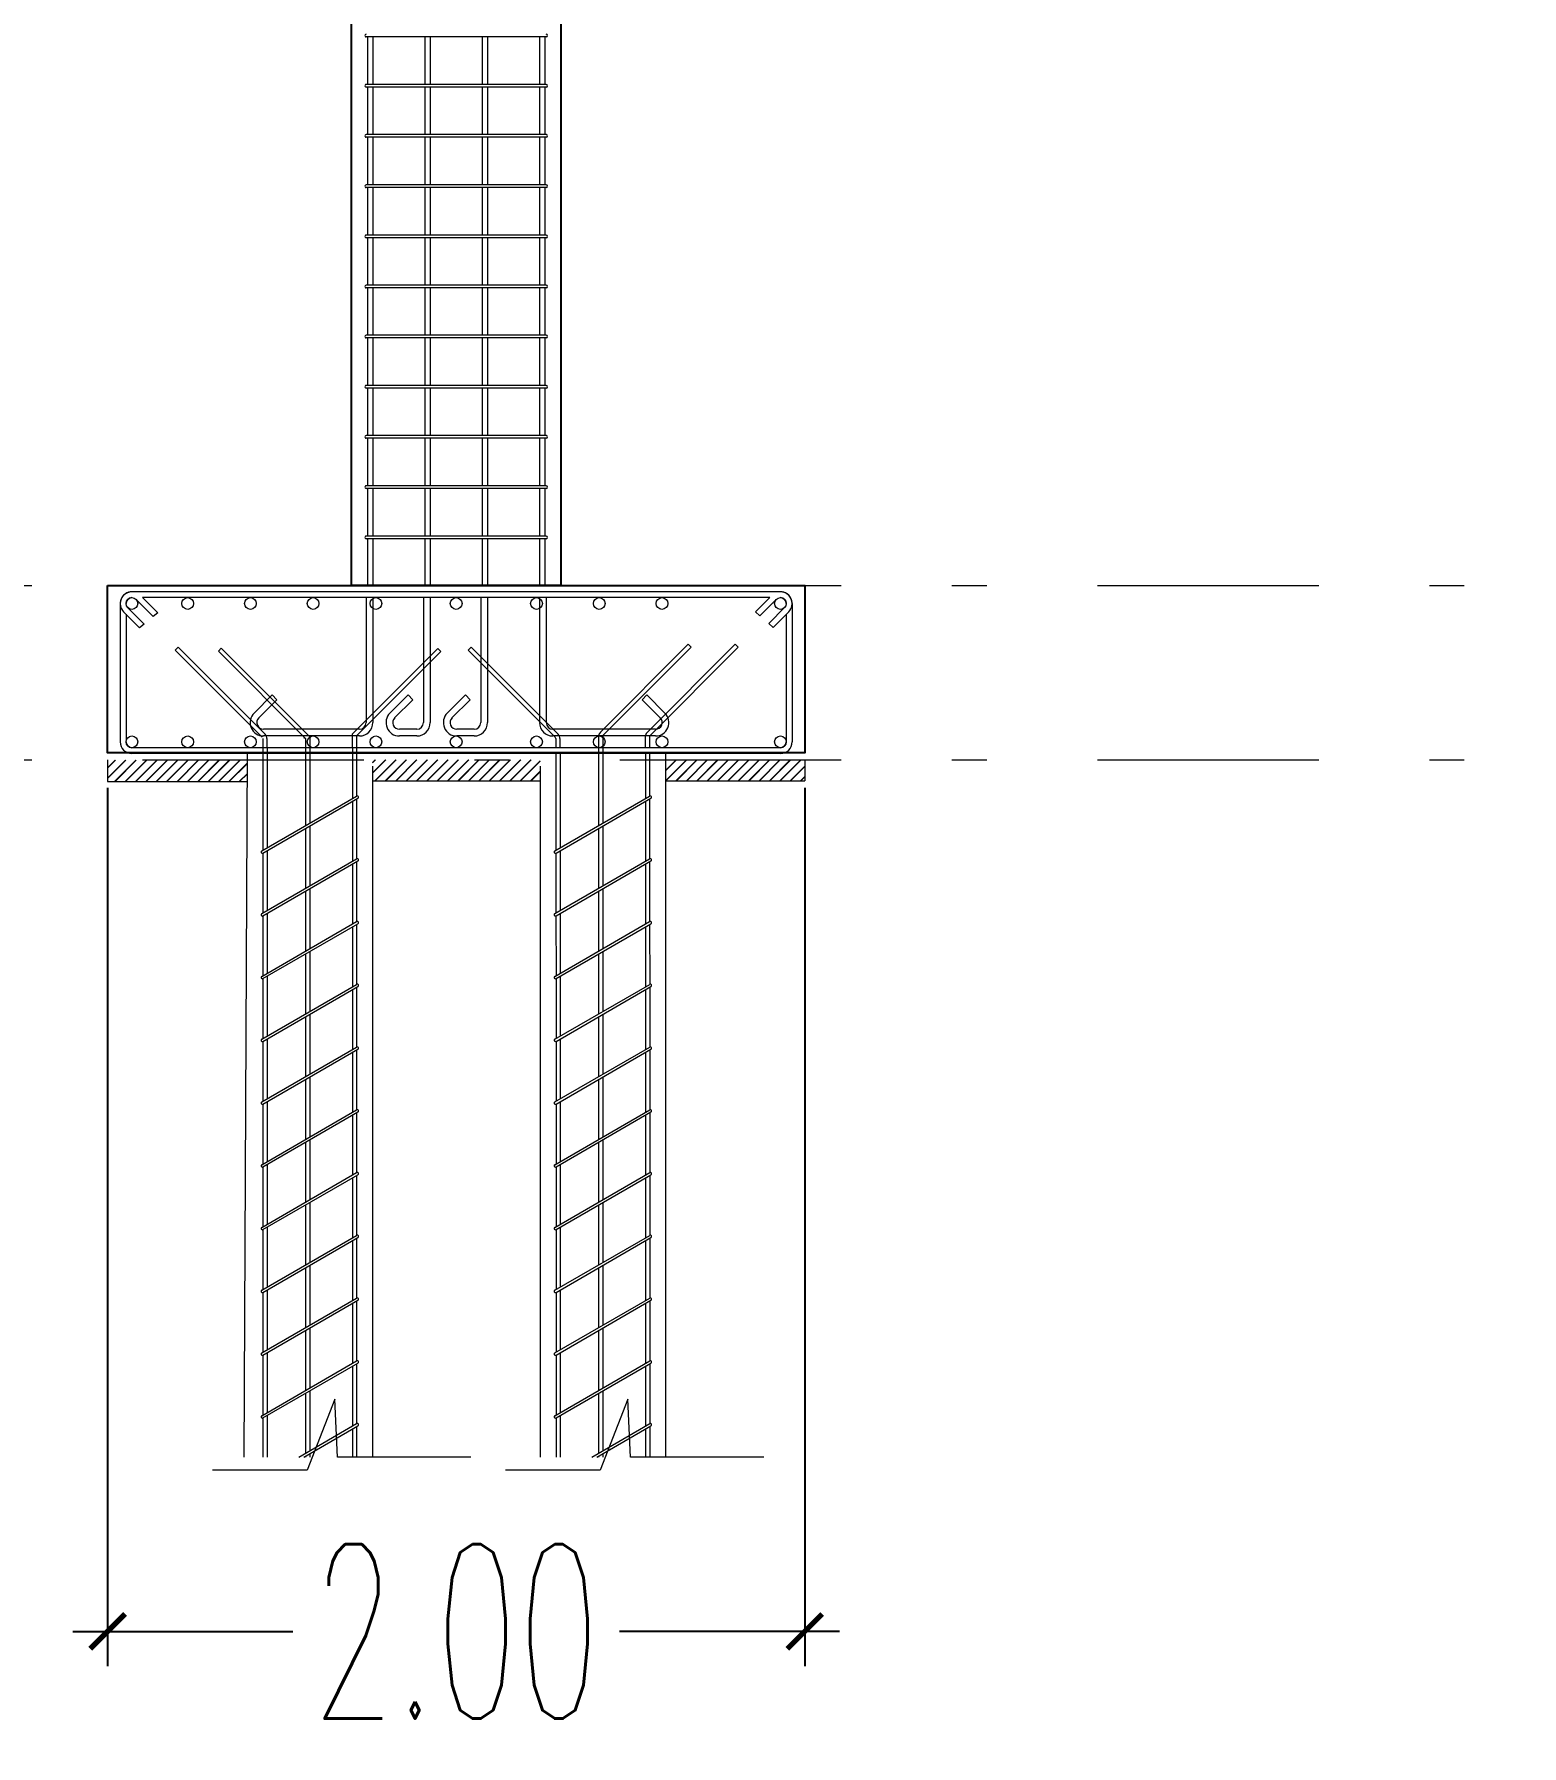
# Model space of a CAD drawing. Header units: millimetres. Extents: x 2175 to 3376, y 1504 to 1740.
# Drawn here: x 3037.04 to 3041.308, y 1627.838 to 1632.747 of the extents above; entities that cross this region are included whole.
import ezdxf

# ---------------------------------------------------------------- set-up
doc = ezdxf.new("R2010")
doc.units = ezdxf.units.MM
for name, pattern in [('DASHDOT2', [12.7, 6.35, -3.175, 0, -3.175]), ('DASHDOTX2', [50.8, 25.4, -12.7, 0, -12.7]), ('DASHED', [19.05, 12.7, -6.35])]:
    doc.linetypes.add(name, pattern=pattern)
doc.layers.add('As Atap', color=3, linetype='DASHDOTX2', lineweight=40)
doc.layers.add('Garis Dim', color=131, linetype='DASHED', lineweight=9)
doc.layers.add('dinding baru', color=142, linetype='Continuous')
doc.layers.add('WF 150', color=5, linetype='Continuous')
doc.layers.add('Layer2', color=7, linetype='DASHED', lineweight=40, true_color=0x238759)
doc.styles.add('-DIM2', font='simplex.shx', dxfattribs={"width": 0.55})
doc.dimstyles.new('DIMENSI MUSHOLLAH', dxfattribs={"dimtxt": 0.5, "dimasz": 0.1, "dimexe": 0.1, "dimexo": 0.1, "dimgap": 0.05, "dimtad": 0, "dimtih": 1, "dimtoh": 1, "dimzin": 0, "dimdsep": 46, "dimtxsty": '-DIM2', "dimblk": 'ARCHTICK', "dimcen": 0.3, "dimdle": 0.1, "dimclrd": 1, "dimclre": 1, "dimclrt": 2, "dimadec": 0, "dimazin": 0, "dimtfac": 1, "dimtix": 1, "dimtofl": 0, "dimtmove": 0, "dimatfit": 3, "dimldrblk": 'ARCHTICK', "dimfxl": 1, "dimtolj": 1, "dimtzin": 0, "dimarcsym": 0})

# ---------------------------------------------------------------- blocks, each defined once
blk = doc.blocks.new('_ArchTick')
at = {"color": 0, "linetype": 'ByBlock', "const_width": 0.15}
blk.add_lwpolyline([(-0.5, -0.5), (0.5, 0.5)], dxfattribs=at)
blk = doc.blocks.new('*D886')
at = {"layer": 'Defpoints', "color": 0, "transparency": 16777216}
for p in [(3037.2511, 1630.6858), (3039.2511, 1630.6858), (3039.2511, 1628.1658)]:
    blk.add_point(p, dxfattribs=at)
at = {"layer": 'dinding baru', "color": 1, "linetype": 'Continuous', "lineweight": -2, "transparency": 16777216}
for p, q in [((3037.2511, 1630.5858), (3037.2511, 1628.0658)), ((3039.2511, 1630.5858), (3039.2511, 1628.0658))]:
    blk.add_line(p, q, dxfattribs=at)
at = {"layer": 'dinding baru', "color": 1, "lineweight": -2, "transparency": 16777216}
for p, q in [((3037.1511, 1628.1658), (3037.782, 1628.1658)), ((3039.3511, 1628.1658), (3038.7201, 1628.1658))]:
    blk.add_line(p, q, dxfattribs=at)
at = {"layer": 'dinding baru', "color": 1, "lineweight": -2, "transparency": 16777216, "xscale": 0.1, "yscale": 0.1, "zscale": 0.1, "rotation": 180}
blk.add_blockref('_ArchTick', (3037.2511, 1628.1658), dxfattribs=at)
at = {"layer": 'dinding baru', "color": 1, "lineweight": -2, "transparency": 16777216, "xscale": 0.1, "yscale": 0.1, "zscale": 0.1}
blk.add_blockref('_ArchTick', (3039.2511, 1628.1658), dxfattribs=at)
at = {"layer": 'dinding baru', "color": 2, "lineweight": 0, "transparency": 16777216, "insert": (3038.2511, 1628.1658), "char_height": 0.5, "attachment_point": 5, "style": '-DIM2'}
blk.add_mtext('\\A1;2.00', dxfattribs=at)

msp = doc.modelspace()

# ---------------------------------------------------------------- hatches: boundary and pattern name
at = {"layer": 'Layer2', "linetype": 'ByBlock', "lineweight": 5}
h = msp.add_hatch(dxfattribs=at)
h.set_pattern_fill('JIS_LC_8', scale=0.0027, style=0)
h.set_pattern_definition([(45, (59.486137, 400.594091), (-0.01489166881, 0.01489166881), []), (45, (59.487217, 400.594091), (-0.01489166881, 0.01489166881), [])])
h.paths.add_polyline_path([(3037.651, 1630.6634), (3037.2511, 1630.6646), (3037.2511, 1630.6046), (3037.651, 1630.6034)])
h.paths.add_polyline_path([(3038.0111, 1630.6658), (3038.0111, 1630.6658), (3038.0111, 1630.6058), (3038.0111, 1630.6058)])
h.paths.add_polyline_path([(3038.4918, 1630.6658), (3038.0111, 1630.6658), (3038.0111, 1630.6058), (3038.4918, 1630.6058)])
h.paths.add_polyline_path([(3039.2511, 1630.6658), (3038.8518, 1630.6658), (3038.8518, 1630.6058), (3039.2511, 1630.6058)])

# ---------------------------------------------------------------- linework, layer by layer
at = {"layer": 'As Atap', "color": 0, "linetype": 'ByBlock', "lineweight": 5}
for p, q in [((3037.9967, 1632.7394), (3037.9967, 1632.6031)), ((3038.0121, 1632.7394), (3038.0121, 1632.6031)), ((3038.1611, 1632.7394), (3038.1611, 1632.6031)), ((3038.1765, 1632.7394), (3038.1765, 1632.6031)), ((3038.3257, 1632.7394), (3038.3257, 1632.6031)), ((3038.341, 1632.7394), (3038.341, 1632.6031)), ((3038.4901, 1632.7394), (3038.4901, 1632.6031)), ((3038.5055, 1632.7394), (3038.5055, 1632.6031)), ((3037.9967, 1632.5954), (3037.9967, 1632.4591)), ((3038.0121, 1632.5954), (3038.0121, 1632.4591)), ((3038.1611, 1632.5954), (3038.1611, 1632.4591)), ((3038.1765, 1632.5954), (3038.1765, 1632.4591)), ((3038.3257, 1632.5954), (3038.3257, 1632.4591)), ((3038.341, 1632.5954), (3038.341, 1632.4591)), ((3038.4901, 1632.5954), (3038.4901, 1632.4591)), ((3038.5055, 1632.5954), (3038.5055, 1632.4591)), ((3037.9967, 1632.4514), (3037.9967, 1632.3151)), ((3038.0121, 1632.4514), (3038.0121, 1632.3151)), ((3038.1611, 1632.4514), (3038.1611, 1632.3151)), ((3038.1765, 1632.4514), (3038.1765, 1632.3151)), ((3038.3257, 1632.4514), (3038.3257, 1632.3151)), ((3038.341, 1632.4514), (3038.341, 1632.3151)), ((3038.4901, 1632.4514), (3038.4901, 1632.3151)), ((3038.5055, 1632.4514), (3038.5055, 1632.3151)), ((3037.9967, 1632.3074), (3037.9967, 1632.1711)), ((3038.0121, 1632.3074), (3038.0121, 1632.1711)), ((3038.1611, 1632.3074), (3038.1611, 1632.1711)), ((3038.1765, 1632.3074), (3038.1765, 1632.1711)), ((3038.3257, 1632.3074), (3038.3257, 1632.1711)), ((3038.341, 1632.3074), (3038.341, 1632.1711)), ((3038.4901, 1632.3074), (3038.4901, 1632.1711)), ((3038.5055, 1632.3074), (3038.5055, 1632.1711)), ((3037.9967, 1632.1634), (3037.9967, 1632.0271)), ((3038.0121, 1632.1634), (3038.0121, 1632.0271)), ((3038.1611, 1632.1634), (3038.1611, 1632.0271)), ((3038.1765, 1632.1634), (3038.1765, 1632.0271)), ((3038.3257, 1632.1634), (3038.3257, 1632.0271)), ((3038.341, 1632.1634), (3038.341, 1632.0271)), ((3038.4901, 1632.1634), (3038.4901, 1632.0271)), ((3038.5055, 1632.1634), (3038.5055, 1632.0271)), ((3037.9967, 1632.02), (3037.9967, 1631.8837)), ((3038.0121, 1632.02), (3038.0121, 1631.8837)), ((3038.1611, 1632.02), (3038.1611, 1631.8837)), ((3038.1765, 1632.02), (3038.1765, 1631.8837)), ((3038.3257, 1632.02), (3038.3257, 1631.8837)), ((3038.341, 1632.02), (3038.341, 1631.8837)), ((3038.4901, 1632.02), (3038.4901, 1631.8837)), ((3038.5055, 1632.02), (3038.5055, 1631.8837)), ((3037.9967, 1631.876), (3037.9967, 1631.7397)), ((3038.0121, 1631.876), (3038.0121, 1631.7397)), ((3038.1611, 1631.876), (3038.1611, 1631.7397)), ((3038.1765, 1631.876), (3038.1765, 1631.7397)), ((3038.3257, 1631.876), (3038.3257, 1631.7397)), ((3038.341, 1631.876), (3038.341, 1631.7397)), ((3038.4901, 1631.876), (3038.4901, 1631.7397)), ((3038.5055, 1631.876), (3038.5055, 1631.7397)), ((3037.9967, 1631.732), (3037.9967, 1631.5957)), ((3038.0121, 1631.732), (3038.0121, 1631.5957)), ((3038.1611, 1631.732), (3038.1611, 1631.5957)), ((3038.1765, 1631.732), (3038.1765, 1631.5957)), ((3038.3257, 1631.732), (3038.3257, 1631.5957)), ((3038.341, 1631.732), (3038.341, 1631.5957)), ((3038.4901, 1631.732), (3038.4901, 1631.5957)), ((3038.5055, 1631.732), (3038.5055, 1631.5957)), ((3037.9967, 1631.588), (3037.9967, 1631.4517)), ((3038.0121, 1631.588), (3038.0121, 1631.4517)), ((3038.1611, 1631.588), (3038.1611, 1631.4517)), ((3038.1765, 1631.588), (3038.1765, 1631.4517)), ((3038.3257, 1631.588), (3038.3257, 1631.4517)), ((3038.341, 1631.588), (3038.341, 1631.4517)), ((3038.4901, 1631.588), (3038.4901, 1631.4517)), ((3038.5055, 1631.588), (3038.5055, 1631.4517)), ((3037.9967, 1631.444), (3037.9967, 1631.3077)), ((3038.0121, 1631.444), (3038.0121, 1631.3077)), ((3038.1611, 1631.444), (3038.1611, 1631.3077)), ((3038.1765, 1631.444), (3038.1765, 1631.3077)), ((3038.3257, 1631.444), (3038.3257, 1631.3077)), ((3038.341, 1631.444), (3038.341, 1631.3077)), ((3038.4901, 1631.444), (3038.4901, 1631.3077)), ((3038.5055, 1631.444), (3038.5055, 1631.3077)), ((3037.9967, 1631.3), (3037.9967, 1631.1637)), ((3038.0121, 1631.3), (3038.0121, 1631.1637)), ((3038.1611, 1631.3), (3038.1611, 1631.1637)), ((3038.1765, 1631.3), (3038.1765, 1631.1637)), ((3038.3257, 1631.3), (3038.3257, 1631.1637)), ((3038.341, 1631.3), (3038.341, 1631.1637)), ((3038.4901, 1631.3), (3038.4901, 1631.1637)), ((3038.5055, 1631.3), (3038.5055, 1631.1637)), ((3037.2871, 1631.1142), (3037.2871, 1630.7174)), ((3037.9929, 1631.131), (3037.9929, 1630.7726)), ((3038.0121, 1631.131), (3038.0121, 1630.7815)), ((3038.1573, 1631.131), (3038.1573, 1630.7726)), ((3038.1765, 1631.131), (3038.1765, 1630.7726)), ((3038.3218, 1631.131), (3038.3218, 1630.7726)), ((3038.341, 1631.131), (3038.341, 1630.7726)), ((3038.4901, 1631.131), (3038.4901, 1630.7758)), ((3038.5093, 1631.131), (3038.5093, 1630.7735)), ((3039.2151, 1631.114), (3039.2151, 1630.7174)), ((3037.3046, 1631.0835), (3037.3046, 1630.7223)), ((3039.1983, 1631.0835), (3039.1983, 1630.7174)), ((3038.0121, 1630.7815), (3038.0121, 1630.7726)), ((3037.6959, 1630.7267), (3037.6959, 1630.7006)), ((3037.7079, 1630.7267), (3037.7079, 1630.7006)), ((3037.8191, 1630.7271), (3037.8191, 1630.4772)), ((3037.8311, 1630.7321), (3037.8311, 1630.4841)), ((3037.9527, 1630.7391), (3037.9527, 1630.7006)), ((3037.9647, 1630.7342), (3037.9647, 1630.7006)), ((3038.5367, 1630.7267), (3038.5367, 1630.7006)), ((3038.5367, 1630.7267), (3038.5367, 1630.7006)), ((3038.5487, 1630.7267), (3038.5487, 1630.7006)), ((3038.5487, 1630.7265), (3038.5487, 1630.7006)), ((3038.6598, 1630.7342), (3038.6598, 1630.4772)), ((3038.6718, 1630.7342), (3038.6718, 1630.4841)), ((3038.7935, 1630.7317), (3038.7935, 1630.7006)), ((3038.8055, 1630.7317), (3038.8055, 1630.7006)), ((3037.6967, 1630.7006), (3037.6967, 1630.4065)), ((3037.7087, 1630.7006), (3037.7087, 1630.4135)), ((3037.9535, 1630.7006), (3037.9535, 1630.5548)), ((3037.9655, 1630.7006), (3037.9655, 1630.5617)), ((3038.5374, 1630.6838), (3038.5374, 1630.4065)), ((3038.5494, 1630.6838), (3038.5494, 1630.4135)), ((3038.7942, 1630.6838), (3038.7942, 1630.5655)), ((3038.7942, 1630.6838), (3038.7942, 1630.5548)), ((3038.8062, 1630.6838), (3038.8062, 1630.5655)), ((3038.8062, 1630.6838), (3038.8062, 1630.5617)), ((3038.8588, 1630.7008), (3038.8588, 1630.7006)), ((3038.8588, 1630.7008), (3038.8588, 1630.7006)), ((3037.9535, 1630.5465), (3037.9535, 1630.3748)), ((3037.9655, 1630.5534), (3037.9655, 1630.3817)), ((3038.7942, 1630.5465), (3038.7942, 1630.3748)), ((3038.8062, 1630.5534), (3038.8062, 1630.3817)), ((3037.8191, 1630.4689), (3037.8191, 1630.2972)), ((3037.8311, 1630.4758), (3037.8311, 1630.3041)), ((3038.6598, 1630.4689), (3038.6598, 1630.2972)), ((3038.6718, 1630.4758), (3038.6718, 1630.3041)), ((3037.6967, 1630.3982), (3037.6967, 1630.2265)), ((3037.7087, 1630.4051), (3037.7087, 1630.2335)), ((3037.9655, 1630.3734), (3037.9655, 1630.2017)), ((3038.5374, 1630.3982), (3038.5374, 1630.2265)), ((3038.5494, 1630.4052), (3038.5494, 1630.2335)), ((3038.8062, 1630.3734), (3038.8062, 1630.2017)), ((3037.9535, 1630.3665), (3037.9535, 1630.1948)), ((3038.7942, 1630.3665), (3038.7942, 1630.1948)), ((3037.8191, 1630.2889), (3037.8191, 1630.1172)), ((3037.8311, 1630.2958), (3037.8311, 1630.1241)), ((3038.6598, 1630.2889), (3038.6598, 1630.1172)), ((3038.6718, 1630.2958), (3038.6718, 1630.1241)), ((3037.7087, 1630.2251), (3037.7087, 1630.0535)), ((3038.5494, 1630.2252), (3038.5495, 1630.0535)), ((3037.6967, 1630.2182), (3037.6967, 1630.0465)), ((3037.9535, 1630.1865), (3037.9535, 1630.0148)), ((3037.9655, 1630.1934), (3037.9655, 1630.0217)), ((3038.5374, 1630.2182), (3038.5375, 1630.0465)), ((3038.7942, 1630.1865), (3038.7943, 1630.0148)), ((3038.8062, 1630.1934), (3038.8063, 1630.0217)), ((3037.8191, 1630.1089), (3037.8191, 1629.9372)), ((3037.8311, 1630.1158), (3037.8311, 1629.9441)), ((3038.6598, 1630.1089), (3038.6599, 1629.9372)), ((3038.6718, 1630.1158), (3038.6719, 1629.9441)), ((3037.6967, 1630.0382), (3037.6967, 1629.8665)), ((3037.7087, 1630.0451), (3037.7087, 1629.8735)), ((3038.5375, 1630.0382), (3038.5375, 1629.8665)), ((3038.5495, 1630.0452), (3038.5495, 1629.8735)), ((3037.9535, 1630.0065), (3037.9535, 1629.8348)), ((3037.9655, 1630.0134), (3037.9655, 1629.8417)), ((3038.7943, 1630.0065), (3038.7943, 1629.8348)), ((3038.8063, 1630.0134), (3038.8063, 1629.8417)), ((3037.8191, 1629.9289), (3037.8191, 1629.7572)), ((3037.8311, 1629.9358), (3037.8311, 1629.7641)), ((3038.6599, 1629.9289), (3038.6599, 1629.7572)), ((3038.6719, 1629.9358), (3038.6719, 1629.7641)), ((3037.6967, 1629.8582), (3037.6967, 1629.6865)), ((3037.7087, 1629.8651), (3037.7087, 1629.6935)), ((3037.9655, 1629.8334), (3037.9655, 1629.6617)), ((3038.5375, 1629.8582), (3038.5375, 1629.6865)), ((3038.5495, 1629.8652), (3038.5495, 1629.6935)), ((3038.8063, 1629.8334), (3038.8063, 1629.6617)), ((3038.8063, 1629.8334), (3038.8063, 1629.6617)), ((3037.9535, 1629.8265), (3037.9535, 1629.6548)), ((3038.7943, 1629.8265), (3038.7943, 1629.6548)), ((3038.7943, 1629.8265), (3038.7943, 1629.6548)), ((3037.8191, 1629.7489), (3037.8191, 1629.5772)), ((3037.8311, 1629.7558), (3037.8311, 1629.5841)), ((3038.6599, 1629.7489), (3038.6599, 1629.5772)), ((3038.6599, 1629.7489), (3038.6599, 1629.5772)), ((3038.6719, 1629.7558), (3038.6719, 1629.5841)), ((3038.6719, 1629.7558), (3038.6719, 1629.5841)), ((3037.7087, 1629.6851), (3037.7087, 1629.5135)), ((3038.5495, 1629.6852), (3038.5495, 1629.5135)), ((3038.5495, 1629.6852), (3038.5495, 1629.5135)), ((3037.6967, 1629.6782), (3037.6967, 1629.5065)), ((3037.9535, 1629.6465), (3037.9535, 1629.4748)), ((3037.9655, 1629.6534), (3037.9655, 1629.4817)), ((3038.5375, 1629.6782), (3038.5375, 1629.5065)), ((3038.5375, 1629.6782), (3038.5375, 1629.5065)), ((3038.7943, 1629.6465), (3038.7943, 1629.4748)), ((3038.8063, 1629.6534), (3038.8063, 1629.4817)), ((3037.8191, 1629.5689), (3037.8191, 1629.3972)), ((3037.8311, 1629.5758), (3037.8311, 1629.4041)), ((3038.6599, 1629.5689), (3038.6599, 1629.3972)), ((3038.6719, 1629.5758), (3038.6719, 1629.4041)), ((3037.6967, 1629.4982), (3037.6967, 1629.3265)), ((3037.7087, 1629.5051), (3037.7087, 1629.3335)), ((3038.5375, 1629.4982), (3038.5375, 1629.3265)), ((3038.5495, 1629.5052), (3038.5495, 1629.3335)), ((3037.9535, 1629.4665), (3037.9535, 1629.2948)), ((3037.9655, 1629.4734), (3037.9655, 1629.3017)), ((3038.7943, 1629.4665), (3038.7943, 1629.2948)), ((3038.8063, 1629.4734), (3038.8063, 1629.3017)), ((3037.8191, 1629.3889), (3037.8191, 1629.2172)), ((3037.8311, 1629.3958), (3037.8311, 1629.2241)), ((3038.6599, 1629.3889), (3038.6599, 1629.2172)), ((3038.6719, 1629.3958), (3038.6719, 1629.2241)), ((3037.6967, 1629.3182), (3037.6967, 1629.1465)), ((3037.7087, 1629.3251), (3037.7087, 1629.1535)), ((3037.9655, 1629.2934), (3037.9655, 1629.1217)), ((3038.5375, 1629.3182), (3038.5375, 1629.1465)), ((3038.5495, 1629.3252), (3038.5495, 1629.1535)), ((3038.8063, 1629.2934), (3038.8063, 1629.1217)), ((3037.9535, 1629.2865), (3037.9535, 1629.1148)), ((3038.7943, 1629.2865), (3038.7943, 1629.1148)), ((3037.8191, 1629.2089), (3037.8191, 1629.0372)), ((3037.8311, 1629.2158), (3037.8311, 1629.0441)), ((3038.6599, 1629.2089), (3038.6599, 1629.0372)), ((3038.6719, 1629.2158), (3038.6719, 1629.0441)), ((3037.7087, 1629.1451), (3037.7087, 1628.9735)), ((3038.5495, 1629.1452), (3038.5495, 1628.9735)), ((3037.6967, 1629.1382), (3037.6967, 1628.9665)), ((3037.9535, 1629.1065), (3037.9535, 1628.9348)), ((3037.9655, 1629.1134), (3037.9655, 1628.9417)), ((3038.5375, 1629.1382), (3038.5375, 1628.9665)), ((3038.7943, 1629.1065), (3038.7943, 1628.9348)), ((3038.8063, 1629.1134), (3038.8063, 1628.9417)), ((3037.8191, 1629.0289), (3037.8191, 1628.8572)), ((3037.8311, 1629.0358), (3037.8311, 1628.8641)), ((3038.6599, 1629.0289), (3038.6599, 1628.8572)), ((3038.6719, 1629.0358), (3038.6719, 1628.8641)), ((3037.6967, 1628.9582), (3037.6967, 1628.7865)), ((3037.7087, 1628.9651), (3037.7087, 1628.7935)), ((3038.5375, 1628.9582), (3038.5375, 1628.7865)), ((3038.5495, 1628.9652), (3038.5495, 1628.7935)), ((3037.9535, 1628.9265), (3037.9535, 1628.7548)), ((3037.9655, 1628.9334), (3037.9655, 1628.7617)), ((3038.7943, 1628.9265), (3038.7943, 1628.7548)), ((3038.8063, 1628.9334), (3038.8063, 1628.7617)), ((3037.8191, 1628.8489), (3037.8191, 1628.6772)), ((3037.8311, 1628.8558), (3037.8311, 1628.6841)), ((3038.6599, 1628.8489), (3038.6599, 1628.6772)), ((3038.6719, 1628.8558), (3038.6719, 1628.6841)), ((3037.6967, 1628.7782), (3037.6967, 1628.6658)), ((3037.7087, 1628.7851), (3037.7087, 1628.6658)), ((3037.9655, 1628.7534), (3037.9655, 1628.6657)), ((3038.5375, 1628.7782), (3038.5375, 1628.6658)), ((3038.5495, 1628.7852), (3038.5495, 1628.6658)), ((3038.8063, 1628.7534), (3038.8063, 1628.6658)), ((3037.9535, 1628.7465), (3037.9535, 1628.6657)), ((3038.7943, 1628.7465), (3038.7943, 1628.6658)), ((3037.8191, 1628.6689), (3037.8191, 1628.6658)), ((3037.8311, 1628.6758), (3037.8311, 1628.6658)), ((3038.6599, 1628.6689), (3038.6599, 1628.6658)), ((3038.6719, 1628.6758), (3038.6719, 1628.6658))]:
    msp.add_line(p, q, dxfattribs=at)
at = {"layer": 'As Atap', "color": 7, "linetype": 'ByBlock', "lineweight": 5}
for p, q in [((3037.2511, 1630.6658), (3037.2511, 1630.6034)), ((3037.6513, 1630.6867), (3037.6415, 1628.6658)), ((3038.8518, 1630.6838), (3038.8519, 1628.6658)), ((3039.2511, 1630.6658), (3039.2511, 1630.6058)), ((3038.0111, 1630.6478), (3038.0111, 1628.6658)), ((3038.4918, 1630.6478), (3038.4919, 1628.6658))]:
    msp.add_line(p, q, dxfattribs=at)
at = {"layer": 'Garis Dim', "color": 0, "linetype": 'ByBlock', "lineweight": 5}
for p, q in [((3038.5093, 1632.7394), (3037.9929, 1632.7394)), ((3038.5093, 1632.6031), (3037.9929, 1632.6031)), ((3038.5093, 1632.5954), (3037.9929, 1632.5954)), ((3038.5093, 1632.4591), (3037.9929, 1632.4591)), ((3038.5093, 1632.4514), (3037.9929, 1632.4514)), ((3038.5093, 1632.3151), (3037.9929, 1632.3151)), ((3038.5093, 1632.3074), (3037.9929, 1632.3074)), ((3038.5093, 1632.1711), (3037.9929, 1632.1711)), ((3038.5093, 1632.1634), (3037.9929, 1632.1634)), ((3038.5093, 1632.0271), (3037.9929, 1632.0271)), ((3038.5093, 1632.0194), (3037.9929, 1632.0194)), ((3038.5093, 1631.8837), (3037.9929, 1631.8837)), ((3038.5093, 1631.876), (3037.9929, 1631.876)), ((3038.5093, 1631.7397), (3037.9929, 1631.7397)), ((3038.5093, 1631.732), (3037.9929, 1631.732)), ((3038.5093, 1631.5957), (3037.9929, 1631.5957)), ((3038.5093, 1631.588), (3037.9929, 1631.588)), ((3038.5093, 1631.4517), (3037.9929, 1631.4517)), ((3038.5093, 1631.444), (3037.9929, 1631.444)), ((3038.5093, 1631.3077), (3037.9929, 1631.3077)), ((3038.5093, 1631.3), (3037.9929, 1631.3)), ((3037.2916, 1631.131), (3037.2916, 1631.131)), ((3039.1814, 1631.1478), (3037.3207, 1631.1478)), ((3037.3321, 1631.1265), (3037.3818, 1631.0768)), ((3039.1509, 1631.131), (3037.3514, 1631.131)), ((3037.3514, 1631.131), (3037.3949, 1631.0875)), ((3039.1509, 1631.131), (3039.11, 1631.0901)), ((3039.1684, 1631.1247), (3039.1226, 1631.079)), ((3039.1943, 1631.1033), (3039.1478, 1631.0568)), ((3037.297, 1631.0904), (3037.3428, 1631.0446)), ((3037.3082, 1631.103), (3037.3558, 1631.0553)), ((3037.3558, 1631.0553), (3037.3428, 1631.0446)), ((3037.3949, 1631.0875), (3037.3818, 1631.0768)), ((3039.11, 1631.0901), (3039.1226, 1631.079)), ((3039.1478, 1631.0568), (3039.1604, 1631.0457)), ((3039.2052, 1631.0904), (3039.1604, 1631.0457)), ((3037.4534, 1630.9887), (3037.4449, 1630.9802)), ((3037.6942, 1630.731), (3037.4449, 1630.9802)), ((3037.7027, 1630.7394), (3037.4534, 1630.9887)), ((3037.5771, 1630.986), (3037.5687, 1630.9775)), ((3037.8191, 1630.7271), (3037.5687, 1630.9775)), ((3037.8316, 1630.7315), (3037.5771, 1630.986)), ((3037.9527, 1630.7391), (3038.1988, 1630.9852)), ((3037.9647, 1630.7342), (3038.2067, 1630.9761)), ((3038.1988, 1630.9852), (3038.2067, 1630.9761)), ((3038.2941, 1630.9887), (3038.2857, 1630.9802)), ((3038.5349, 1630.731), (3038.2857, 1630.9802)), ((3038.5435, 1630.7394), (3038.2941, 1630.9887)), ((3038.665, 1630.7448), (3038.917, 1630.9976)), ((3038.6727, 1630.7363), (3038.9255, 1630.9891)), ((3038.7988, 1630.7444), (3039.0516, 1630.9972)), ((3038.8073, 1630.7359), (3039.0601, 1630.9887)), ((3038.917, 1630.9976), (3038.9255, 1630.9891)), ((3039.0516, 1630.9972), (3039.0601, 1630.9887)), ((3037.6713, 1630.7997), (3037.7233, 1630.8518)), ((3037.6848, 1630.7862), (3037.7369, 1630.8382)), ((3037.7233, 1630.8518), (3037.7369, 1630.8382)), ((3038.061, 1630.7997), (3038.1131, 1630.8518)), ((3038.0746, 1630.7862), (3038.1267, 1630.8382)), ((3038.1131, 1630.8518), (3038.1267, 1630.8382)), ((3038.2256, 1630.7997), (3038.2776, 1630.8518)), ((3038.2391, 1630.7862), (3038.2912, 1630.8382)), ((3038.2776, 1630.8518), (3038.2912, 1630.8382)), ((3038.7981, 1630.8518), (3038.7845, 1630.8382)), ((3038.8366, 1630.7862), (3038.7845, 1630.8382)), ((3038.8501, 1630.7997), (3038.7981, 1630.8518)), ((3037.9737, 1630.7534), (3037.6984, 1630.7534)), ((3037.9737, 1630.7342), (3037.6984, 1630.7342)), ((3038.1381, 1630.7534), (3038.0882, 1630.7534)), ((3038.1381, 1630.7342), (3038.0882, 1630.7342)), ((3038.3026, 1630.7534), (3038.2527, 1630.7534)), ((3038.3026, 1630.7342), (3038.2527, 1630.7342)), ((3038.823, 1630.7534), (3038.5285, 1630.7534)), ((3038.823, 1630.7342), (3038.5285, 1630.7342)), ((3038.5349, 1630.731), (3038.5317, 1630.7342)), ((3039.1815, 1630.7006), (3037.3207, 1630.7006)), ((3039.0815, 1630.6838), (3037.3207, 1630.6838)), ((3039.1815, 1630.6838), (3037.3207, 1630.6838)), ((3037.6931, 1630.4045), (3037.9655, 1630.5617)), ((3037.6967, 1630.3982), (3037.9693, 1630.5556)), ((3038.5339, 1630.4045), (3038.8062, 1630.5617)), ((3038.5375, 1630.3982), (3038.81, 1630.5556)), ((3037.6931, 1630.2245), (3037.9655, 1630.3817)), ((3037.6967, 1630.2182), (3037.9693, 1630.3756)), ((3038.5339, 1630.2245), (3038.8062, 1630.3817)), ((3038.5375, 1630.2182), (3038.81, 1630.3756)), ((3037.6931, 1630.0445), (3037.9655, 1630.2017)), ((3037.6967, 1630.0382), (3037.9693, 1630.1956)), ((3038.5339, 1630.0445), (3038.8062, 1630.2017)), ((3038.5375, 1630.0382), (3038.81, 1630.1956)), ((3037.6931, 1629.8645), (3037.9655, 1630.0217)), ((3037.6967, 1629.8582), (3037.9693, 1630.0156)), ((3038.5339, 1629.8645), (3038.8063, 1630.0217)), ((3038.5375, 1629.8582), (3038.81, 1630.0156)), ((3037.6931, 1629.6845), (3037.9655, 1629.8417)), ((3037.6967, 1629.6782), (3037.9693, 1629.8356)), ((3038.5339, 1629.6845), (3038.8063, 1629.8417)), ((3038.5375, 1629.6782), (3038.81, 1629.8356)), ((3037.6931, 1629.5045), (3037.9655, 1629.6617)), ((3037.6967, 1629.4982), (3037.9693, 1629.6556)), ((3038.5339, 1629.5045), (3038.8063, 1629.6617)), ((3038.5339, 1629.5045), (3038.8063, 1629.6617)), ((3038.5375, 1629.4982), (3038.81, 1629.6556)), ((3038.5375, 1629.4982), (3038.81, 1629.6556)), ((3037.6931, 1629.3245), (3037.9655, 1629.4817)), ((3037.6967, 1629.3182), (3037.9693, 1629.4756)), ((3038.5339, 1629.3245), (3038.8063, 1629.4817)), ((3038.5375, 1629.3182), (3038.81, 1629.4756)), ((3037.6931, 1629.1445), (3037.9655, 1629.3017)), ((3037.6967, 1629.1382), (3037.9693, 1629.2956)), ((3038.5339, 1629.1445), (3038.8063, 1629.3017)), ((3038.5375, 1629.1382), (3038.81, 1629.2956)), ((3037.6931, 1628.9645), (3037.9655, 1629.1217)), ((3037.6967, 1628.9582), (3037.9693, 1629.1156)), ((3038.5339, 1628.9645), (3038.8063, 1629.1217)), ((3038.5375, 1628.9582), (3038.81, 1629.1156)), ((3037.6931, 1628.7845), (3037.9655, 1628.9417)), ((3037.6967, 1628.7782), (3037.9693, 1628.9356)), ((3038.5339, 1628.7845), (3038.8063, 1628.9417)), ((3038.5375, 1628.7782), (3038.81, 1628.9356)), ((3037.7993, 1628.6658), (3037.9655, 1628.7617)), ((3037.8137, 1628.6658), (3037.9693, 1628.7556)), ((3038.64, 1628.6658), (3038.8063, 1628.7617)), ((3038.6544, 1628.6658), (3038.81, 1628.7556))]:
    msp.add_line(p, q, dxfattribs=at)
at = {"layer": 'Garis Dim', "linetype": 'DASHDOT2', "ltscale": 0.1}
for p, q in [((2996.2511, 1631.1658), (3070.7564, 1631.1658)), ((2996.2511, 1630.6658), (3070.7564, 1630.6658))]:
    msp.add_line(p, q, dxfattribs=at)
at = {"layer": 'Garis Dim', "color": 7, "linetype": 'ByBlock', "lineweight": 5}
for p, q in [((3037.2511, 1630.6034), (3037.6509, 1630.6034)), ((3038.0111, 1630.6058), (3038.4918, 1630.6058)), ((3038.8518, 1630.6058), (3039.2511, 1630.6058))]:
    msp.add_line(p, q, dxfattribs=at)
at = {"layer": 'Garis Dim', "color": 0, "linetype": 'ByBlock', "lineweight": 5}
for centre in [(3037.3207, 1631.1142), (3037.4807, 1631.1142), (3037.6607, 1631.1142), (3037.8407, 1631.1142), (3038.0207, 1631.1142), (3038.2511, 1631.1142), (3038.4815, 1631.1142), (3038.6615, 1631.1142), (3038.8415, 1631.1142), (3039.1815, 1631.1142), (3037.3207, 1630.7174), (3037.4807, 1630.7174), (3037.6607, 1630.7174), (3037.8407, 1630.7174), (3038.0207, 1630.7174), (3038.2511, 1630.7174), (3038.4815, 1630.7174), (3038.6615, 1630.7174), (3038.8415, 1630.7174), (3039.1815, 1630.7174)]:
    msp.add_circle(centre, 0.0168, dxfattribs=at)
for centre, radius, start, end in [((3037.9929, 1632.7432), 0.00384, 90, 270.0006), ((3038.5093, 1632.7432), 0.00384, 270, 90), ((3037.9929, 1632.5992), 0.00384, 90, 270.0006), ((3038.5093, 1632.5992), 0.00384, 270, 90), ((3037.9929, 1632.4552), 0.00384, 90, 270.0006), ((3038.5093, 1632.4552), 0.00384, 270, 90), ((3037.9929, 1632.3112), 0.00384, 90, 270.0006), ((3038.5093, 1632.3112), 0.00384, 270, 90), ((3037.9929, 1632.1672), 0.00384, 90, 270.0006), ((3038.5093, 1632.1672), 0.00384, 270, 90), ((3037.9929, 1632.0232), 0.00384, 90, 270.0006), ((3038.5093, 1632.0232), 0.00384, 270, 90), ((3037.9929, 1631.8799), 0.00384, 90, 270.0006), ((3038.5093, 1631.8799), 0.00384, 270, 90), ((3037.9929, 1631.7359), 0.00384, 90, 270.0006), ((3038.5093, 1631.7359), 0.00384, 270, 90), ((3037.9929, 1631.5919), 0.00384, 90, 270.0006), ((3038.5093, 1631.5919), 0.00384, 270, 90), ((3037.9929, 1631.4479), 0.00384, 90, 270.0006), ((3038.5093, 1631.4479), 0.00384, 270, 90), ((3037.9929, 1631.3039), 0.00384, 90, 270.0006), ((3038.5093, 1631.3039), 0.00384, 270, 90), ((3037.3207, 1631.1142), 0.0336, 90, 180), ((3037.3207, 1631.1142), 0.0336, 90, 225), ((3037.3207, 1631.1142), 0.0336, 90, 180), ((3037.3207, 1631.1142), 0.0168, 90, 180), ((3039.1814, 1631.1142), 0.0336, 315, 90), ((3039.1815, 1631.1142), 0.0336, 0, 90), ((3039.1815, 1631.114), 0.0336, 0, 90), ((3039.1815, 1631.1142), 0.0168, 0, 90), ((3037.6984, 1630.7726), 0.0384, 135, 270), ((3037.6984, 1630.7726), 0.0192, 135, 270), ((3037.9737, 1630.7726), 0.0192, 270, 0), ((3037.9737, 1630.7726), 0.0384, 270, 0), ((3038.0882, 1630.7726), 0.0384, 135, 270), ((3038.0882, 1630.7726), 0.0192, 135, 270), ((3038.1381, 1630.7726), 0.0192, 270, 0), ((3038.1381, 1630.7726), 0.0384, 270, 360), ((3038.2527, 1630.7726), 0.0384, 135, 270), ((3038.2527, 1630.7726), 0.0192, 135, 270), ((3038.3026, 1630.7726), 0.0192, 270, 0), ((3038.3026, 1630.7726), 0.0384, 270, 0), ((3038.5285, 1630.7726), 0.0384, 180, 270), ((3038.5285, 1630.7726), 0.0192, 180, 270), ((3038.823, 1630.7726), 0.0384, 270, 45), ((3038.823, 1630.7726), 0.0192, 270, 45), ((3037.3207, 1630.7174), 0.0336, 180, 270), ((3037.3207, 1630.7174), 0.0168, 180, 270), ((3037.6899, 1630.7267), 0.018, 0, 45), ((3037.8099, 1630.7267), 0.006, 0, 45), ((3038.5307, 1630.7267), 0.006, 0, 45), ((3038.5307, 1630.7267), 0.018, 0, 44.6685), ((3038.6777, 1630.7321), 0.018, 135, 173.2828), ((3038.6778, 1630.7331), 0.00601, 147.962, 190.0892), ((3038.8115, 1630.7317), 0.018, 135, 180), ((3038.8115, 1630.7317), 0.006, 135, 180), ((3039.1815, 1630.7174), 0.0336, 270, 0), ((3039.1815, 1630.7174), 0.0168, 270, 0), ((3037.9674, 1630.5587), 0.0036, 298.5406, 121.4606), ((3038.8081, 1630.5587), 0.0036, 298.5406, 121.4606), ((3037.6949, 1630.4013), 0.0036, 120.0006, 300.0006), ((3037.9674, 1630.3787), 0.0036, 298.5406, 121.4606), ((3038.5357, 1630.4014), 0.0036, 120.0006, 300.0006), ((3038.8081, 1630.3787), 0.0036, 298.5406, 121.4606), ((3037.6949, 1630.2213), 0.0036, 120.0006, 300.0006), ((3038.5357, 1630.2214), 0.0036, 120.0006, 300.0006), ((3037.9674, 1630.1987), 0.0036, 298.5406, 121.4606), ((3038.8081, 1630.1987), 0.0036, 298.5406, 121.4606), ((3037.6949, 1630.0413), 0.0036, 120.0006, 300.0006), ((3038.5357, 1630.0414), 0.0036, 120.0006, 300.0006), ((3037.9674, 1630.0187), 0.0036, 298.5406, 121.4606), ((3038.8081, 1630.0187), 0.0036, 298.5406, 121.4606), ((3037.6949, 1629.8613), 0.0036, 120.0006, 300.0006), ((3037.9674, 1629.8387), 0.0036, 298.5406, 121.4606), ((3038.5357, 1629.8614), 0.0036, 120.0006, 300.0006), ((3038.8081, 1629.8387), 0.0036, 298.5406, 121.4606), ((3037.6949, 1629.6813), 0.0036, 120.0006, 300.0006), ((3038.5357, 1629.6814), 0.0036, 120.0006, 300.0006), ((3037.9674, 1629.6587), 0.0036, 298.5406, 121.4606), ((3038.8081, 1629.6587), 0.0036, 298.5406, 121.4606), ((3038.8081, 1629.6587), 0.0036, 298.5406, 121.4606), ((3037.6949, 1629.5013), 0.0036, 120.0006, 300.0006), ((3038.5357, 1629.5014), 0.0036, 120.0006, 300.0006), ((3038.5357, 1629.5014), 0.0036, 120.0006, 300.0006), ((3037.9674, 1629.4787), 0.0036, 298.5406, 121.4606), ((3038.8081, 1629.4787), 0.0036, 298.5406, 121.4606), ((3037.6949, 1629.3213), 0.0036, 120.0006, 300.0006), ((3037.9674, 1629.2987), 0.0036, 298.5406, 121.4606), ((3038.5357, 1629.3214), 0.0036, 120.0006, 300.0006), ((3038.8081, 1629.2987), 0.0036, 298.5406, 121.4606), ((3037.6949, 1629.1413), 0.0036, 120.0006, 300.0006), ((3038.5357, 1629.1414), 0.0036, 120.0006, 300.0006), ((3037.9674, 1629.1187), 0.0036, 298.5406, 121.4606), ((3038.8081, 1629.1187), 0.0036, 298.5406, 121.4606), ((3037.6949, 1628.9613), 0.0036, 120.0006, 300.0006), ((3038.5357, 1628.9614), 0.0036, 120.0006, 300.0006), ((3037.9674, 1628.9387), 0.0036, 298.5406, 121.4606), ((3038.8081, 1628.9387), 0.0036, 298.5406, 121.4606), ((3037.6949, 1628.7813), 0.0036, 120.0006, 300.0006), ((3037.9674, 1628.7587), 0.0036, 298.5406, 121.4606), ((3038.5357, 1628.7814), 0.0036, 120.0006, 300.0006), ((3038.8081, 1628.7587), 0.0036, 298.5406, 121.4606)]:
    msp.add_arc(centre, radius, start, end, dxfattribs=at)
at = {"layer": 'Layer2', "linetype": 'ByBlock', "lineweight": 5}
for points in [[(3038.293, 1628.6658), (3037.9106, 1628.6657), (3037.9029, 1628.8321), (3037.8235, 1628.6281), (3037.5516, 1628.6281)], [(3039.1337, 1628.6658), (3038.7513, 1628.6658), (3038.7437, 1628.8321), (3038.6643, 1628.6281), (3038.3923, 1628.6281)]]:
    msp.add_lwpolyline(points, dxfattribs=at)
at = {"layer": 'WF 150'}
for points in [[(3037.9511, 1634.1658), (3038.5511, 1634.1658), (3038.5511, 1631.1658), (3037.9511, 1631.1658)], [(3037.2511, 1631.1658), (3039.2511, 1631.1658), (3039.2511, 1630.6858), (3037.2511, 1630.6858)]]:
    msp.add_lwpolyline(points, close=True, dxfattribs=at)

# ---------------------------------------------------------------- dimensions: what is measured, and where the dimension line sits
at = {"layer": 'dinding baru', "lineweight": 0}
dim = msp.add_linear_dim(base=(3039.2511, 1628.1658), p1=(3037.2511, 1630.6858), p2=(3039.2511, 1630.6858), dimstyle='DIMENSI MUSHOLLAH', dxfattribs=at)
dim.commit()
dim.dimension.update_dxf_attribs({"geometry": '*D886', "text_midpoint": (3038.2511, 1628.1658)})

doc.saveas('drawing.dxf')
